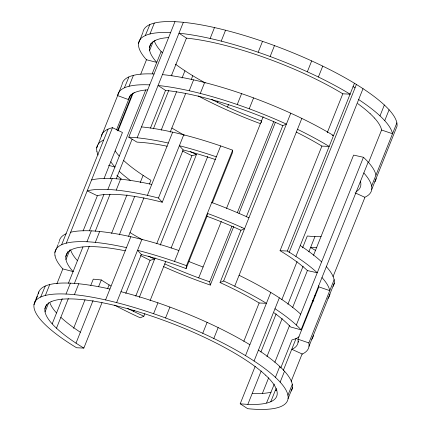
<?xml version="1.0" encoding="UTF-8"?>
<svg xmlns="http://www.w3.org/2000/svg" width="431" height="431" viewBox="0 0 431 431"><rect width="100%" height="100%" fill="white"/><g stroke="black" fill="none" stroke-linecap="round" stroke-linejoin="round"><path stroke-width="0.65" d="M141.352 254.527A128.012 30.752 21.8 0 1 175.142 264.682A124.43 29.89 21.8 0 1 186.09 268.583L186.478 265.679L232.67 150.198A135.975 32.664 21.8 0 0 220.694 145.931A139.935 33.618 21.8 0 0 183.741 134.828L180.6 134.03A143.415 34.453 21.8 0 0 173.332 132.306L172.669 132.155A146.217 35.127 21.8 0 0 141.513 126.903M186.09 268.583L207.004 216.292L207.397 213.388A132.452 31.819 21.8 0 1 241.398 227.245M232.67 150.198L232.277 153.102L212.359 202.904M261.234 122.76L261.391 121.596M34.523 302.74L38.876 291.846M35.439 301.134L33.984 304.765A137.775 33.095 21.8 0 0 34.124 308.143A133.933 32.174 21.8 0 0 41.893 321.219L42.173 321.51A130.038 31.237 21.8 0 0 45.223 324.645L46.645 326.003A127.829 30.709 21.8 0 0 67.985 342.338A126.552 30.402 21.8 0 0 76.556 347.747L83.835 348.086L102.012 302.643M36.166 299.319L37.373 296.291M55.039 255.852A137.775 33.095 21.8 0 1 54.904 252.469L56.353 248.838M56.838 247.631L58.05 244.603M58.535 243.391L59.257 241.575M96.873 151.265A137.775 33.095 21.8 0 1 96.733 147.881L97.702 145.462M98.187 144.25L101.091 136.988M101.339 136.374L121.763 85.3M142.925 32.4L138.566 43.294A137.775 33.095 21.8 0 0 138.701 46.677A133.933 32.174 21.8 0 0 146.475 59.753L156.76 62.387A122.523 29.432 21.8 0 1 149.654 50.432A126.073 30.289 21.8 0 1 149.509 47.34L151.206 43.1M40.703 297.029L45.303 286.028A144.606 34.739 21.8 0 1 49.737 284.546L50.044 284.471A147.046 35.326 21.8 0 1 70.393 283.156A147.461 35.423 21.8 0 1 78.76 283.776M54.888 252.464A141.821 34.071 21.8 0 1 61.633 244.743L108.052 129.149A144.606 34.739 21.8 0 1 112.486 127.668L122.458 132.506L104.033 178.574M134.758 92.563A129.688 31.156 21.8 0 0 128.578 99.626L117.647 95.59A141.821 34.071 21.8 0 1 124.381 87.865L128.966 76.853A144.606 34.739 21.8 0 1 133.4 75.371L133.707 75.296A147.046 35.326 21.8 0 1 154.056 73.981M145.285 35.563L149.88 24.562A144.606 34.739 21.8 0 1 154.314 23.08L154.627 22.999A147.046 35.326 21.8 0 1 174.975 21.685A147.461 35.423 21.8 0 1 183.337 22.31L137.15 137.791A147.461 35.423 21.8 0 0 128.777 137.166L174.964 21.685M40.945 296.921A144.606 34.739 21.8 0 1 45.379 295.44L49.737 284.546M61.859 244.63A144.606 34.739 21.8 0 1 66.293 243.149L112.486 127.662M124.607 87.752A144.606 34.739 21.8 0 1 129.041 86.265L133.4 75.371M145.522 35.455A144.606 34.739 21.8 0 1 149.961 33.974L154.314 23.08M46.623 304.572L44.926 308.806A126.073 30.289 21.8 0 0 45.056 311.893A122.523 29.432 21.8 0 0 52.162 323.853L52.393 324.09A119.171 28.629 21.8 0 0 56.224 327.953L56.488 328.201A116.936 28.09 21.8 0 0 76.001 343.146A115.81 27.821 21.8 0 0 83.835 348.086M73.081 271.557A122.523 29.432 21.8 0 1 65.986 259.607A126.073 30.289 21.8 0 1 65.846 256.51L67.78 251.672M116.483 129.909L130.528 94.788M45.056 311.893L48.687 302.815M65.97 259.602L69.844 249.915M117.636 130.426L132.328 93.694M149.632 50.427L153.264 41.349M56.897 283.76L62.829 268.928A133.933 32.174 21.8 0 1 55.06 255.858M118.013 130.965L133.249 92.859M140.748 74.121L146.492 59.758M83.097 230.914L97.438 195.631A134.467 32.303 21.8 0 1 116.047 194.424A134.941 32.417 21.8 0 1 123.697 194.995A133.755 32.131 21.8 0 1 152.191 199.806L152.741 199.93A131.433 31.576 21.8 0 1 161.69 202.085L162.261 202.225L183.175 149.934L179.377 145.71A139.935 33.618 21.8 0 1 216.335 156.825M52.183 323.859L62.226 298.753M68.4 283.302L82.951 246.925M89.449 230.687L103.936 194.462M110.185 178.843L145.77 89.874M152.267 73.631L161.119 51.494A122.523 29.432 21.8 0 1 154.271 40.643M70.388 283.151L66.029 294.044A147.461 35.423 21.8 0 1 74.401 294.669A146.217 35.127 21.8 0 1 105.557 299.928M66.293 243.149L66.606 243.073A147.046 35.326 21.8 0 1 86.954 241.759L91.302 230.86A147.461 35.423 21.8 0 1 99.674 231.485A146.217 35.127 21.8 0 1 130.83 236.743L131.498 236.894A143.415 34.453 21.8 0 1 138.771 238.618L141.901 239.404A139.935 33.618 21.8 0 1 178.86 250.513M97.185 195.696L87.213 190.852L87.52 190.777A147.046 35.326 21.8 0 1 107.869 189.462L112.216 178.563A147.461 35.423 21.8 0 1 120.588 179.188A146.217 35.127 21.8 0 1 151.75 184.446M56.488 328.201L68.33 298.591M74.321 283.62L89.292 246.187M95.278 231.215L110.002 194.408M116.241 178.811L132.085 139.191M74.401 294.675L78.76 283.776A146.217 35.127 21.8 0 1 109.916 289.034M99.674 231.485L95.316 242.378A147.461 35.423 21.8 0 0 86.943 241.753M107.863 189.457A147.461 35.423 21.8 0 1 116.235 190.087L120.588 179.188M150.451 128.099L165.526 90.408L158.064 85.5A146.217 35.127 21.8 0 1 189.22 90.758L189.888 90.909A143.415 34.453 21.8 0 1 197.161 92.633L200.291 93.419A139.935 33.618 21.8 0 1 237.249 104.528A135.975 32.664 21.8 0 1 249.226 108.801A132.452 31.819 21.8 0 1 283.226 122.657L286.41 124.096L282.79 125.674L246.316 216.868M171.366 75.808L186.44 38.117A133.755 32.131 21.8 0 1 214.94 42.922L215.489 43.052A131.433 31.576 21.8 0 1 224.438 45.201L225.009 45.347A128.012 30.752 21.8 0 1 258.805 55.507A124.43 29.89 21.8 0 1 269.752 59.408A120.874 29.039 21.8 0 1 303.138 73.114L303.71 73.378A117.916 28.327 21.8 0 1 313.87 78.162L314.42 78.431A116.262 27.929 21.8 0 1 342.812 93.807L350.085 94.147M73.593 328.336L85.047 299.696M90.774 285.376L93.268 279.153L101.28 279.956A115.81 27.821 21.8 0 0 109.108 284.896A116.262 27.929 21.8 0 0 110.939 286.001M111.57 233.397L127.005 194.796M153.398 128.81L168.839 90.208M76.007 343.146L93.064 300.499M98.543 286.804L101.28 279.956M119.333 234.825L134.768 196.224M140.204 182.631L143.114 175.369A116.936 28.09 21.8 0 1 123.6 160.429M161.162 130.237L176.602 91.636M182.038 78.043L184.942 70.781A116.936 28.09 21.8 0 1 175.455 64.144M107.653 288.528L109.108 284.896M128.573 236.236L143.965 197.743M149.444 184.048L150.942 180.309A115.81 27.821 21.8 0 1 143.114 175.369M170.159 132.252L185.696 93.414M191.321 79.352L192.77 75.721A115.81 27.821 21.8 0 1 184.942 70.781M130.835 236.743L105.563 299.933L106.225 300.084A143.415 34.453 21.8 0 1 113.498 301.808L116.629 302.594A139.935 33.618 21.8 0 1 153.587 313.703A135.975 32.664 21.8 0 1 165.563 317.976A132.452 31.819 21.8 0 1 199.564 331.832L202.748 333.271A128.46 30.86 21.8 0 1 213.808 338.48L214.482 338.809A127.14 30.542 21.8 0 1 245.508 355.618A126.552 30.402 21.8 0 1 254.069 361.022A127.829 30.709 21.8 0 1 275.409 377.357L276.842 378.72A130.038 31.237 21.8 0 1 279.891 381.855L280.15 382.141L284.508 371.242L284.25 370.956A130.038 31.237 21.8 0 0 281.201 367.821L279.773 366.469A127.829 30.709 21.8 0 0 258.433 350.128M116.241 190.093A146.217 35.127 21.8 0 1 147.391 195.345L172.669 132.155M189.225 90.758L193.584 79.864L194.246 80.015A143.415 34.453 21.8 0 1 201.519 81.739L204.65 82.526L200.291 93.419M210.139 38.467L214.498 27.573L215.166 27.719A143.415 34.453 21.8 0 1 222.434 29.443L225.564 30.229L221.205 41.123L218.075 40.336A143.415 34.453 21.8 0 0 210.807 38.612L210.139 38.467A146.217 35.127 21.8 0 0 178.989 33.209L186.44 38.117M116.629 302.594L141.901 239.404M162.261 202.225L158.457 198.007L183.73 134.817M125.771 293.446L141.341 254.522L137.543 250.298M135.749 296.129L150.085 260.292L154.605 259.144L154.056 258.875A116.262 27.929 21.8 0 1 148.603 256.165M156.69 243.779L191.919 155.704L196.439 154.557L160.213 245.126M144.848 313.73L143.852 316.225A117.916 28.327 21.8 0 1 133.691 311.441L134.176 310.228M139.283 297.455L155.09 257.932M261.472 121.014A120.874 29.039 21.8 0 1 228.085 107.314L227.514 107.05A117.916 28.327 21.8 0 1 217.353 102.266L217.838 101.053M150.074 300.66L165.736 261.509M171.118 248.051L207.72 156.539M227.514 107.05L228.484 104.625M153.587 313.709L157.945 302.815A135.975 32.664 21.8 0 1 169.922 307.082A132.452 31.819 21.8 0 1 203.922 320.939L207.101 322.377A128.46 30.86 21.8 0 1 218.167 327.587L218.835 327.916A127.14 30.542 21.8 0 1 249.867 344.719M137.554 250.309A139.935 33.618 21.8 0 1 174.501 261.412L220.694 145.931M237.249 104.534L241.608 93.64A135.975 32.664 21.8 0 1 253.584 97.907A132.452 31.819 21.8 0 1 287.585 111.764L290.769 113.202A128.46 30.86 21.8 0 1 301.829 118.412L302.503 118.74A127.14 30.542 21.8 0 1 333.529 135.549L332.204 135.485M221.216 41.134A139.935 33.618 21.8 0 1 258.164 52.237L262.522 41.349A135.975 32.664 21.8 0 1 274.499 45.611A132.452 31.819 21.8 0 1 308.504 59.467L311.683 60.911A128.46 30.86 21.8 0 1 322.749 66.121L323.417 66.444A127.14 30.542 21.8 0 1 354.444 83.253L356.415 84.46A126.515 30.391 21.8 0 1 363.01 88.662A127.829 30.709 21.8 0 1 384.344 104.997L385.777 106.355A130.038 31.237 21.8 0 1 388.827 109.49L389.085 109.776A133.933 32.174 21.8 0 1 396.854 122.846A137.775 33.095 21.8 0 1 397.016 126.235L371.743 189.424A141.821 34.071 21.8 0 1 365.009 197.15L333.055 276.589M165.563 317.976L169.922 307.082M249.226 108.801L253.584 97.907M258.169 52.243A135.975 32.664 21.8 0 1 270.14 56.504L274.499 45.611M221.297 221.459L198.723 277.898A124.43 29.89 21.8 0 0 209.665 281.793L210.306 285.069A135.975 32.664 21.8 0 1 198.33 280.802A132.452 31.819 21.8 0 1 164.33 266.945L163.338 266.493M226.534 208.362L263.163 116.779M209.665 281.793L231.867 226.286M237.357 212.564L273.777 121.504M210.306 285.069L233.758 226.437M238.995 213.34L275.42 122.28M220.042 282.553L223.662 280.98A128.46 30.86 21.8 0 1 234.728 286.189L235.396 286.513A127.14 30.542 21.8 0 1 266.423 303.322L259.144 302.982A116.262 27.929 21.8 0 0 230.757 287.606L230.202 287.337A117.916 28.327 21.8 0 0 220.042 282.553L240.961 230.262L244.576 228.683L241.392 227.245M202.748 333.271L207.101 322.377M223.662 280.98L290.769 113.202M350.085 94.147A127.14 30.542 21.8 0 0 319.059 77.343L318.39 77.014A128.46 30.86 21.8 0 0 307.325 71.805L311.683 60.911M213.808 338.48L218.167 327.587M234.728 286.189L301.829 118.412M318.39 77.014L322.749 66.121M243.822 341.293L259.144 302.982M280.058 250.691L287.337 251.031L289.309 252.232A126.515 30.391 21.8 0 1 295.903 256.434A127.829 30.709 21.8 0 1 317.238 272.769L307.411 270.571A116.936 28.09 21.8 0 0 287.897 255.631A115.81 27.821 21.8 0 0 280.058 250.691L321.892 146.104L329.171 146.443A127.14 30.542 21.8 0 0 298.144 129.634L297.476 129.305M327.237 132.737L342.807 93.807M245.503 355.618L270.776 292.428A127.14 30.542 21.8 0 0 239.749 275.619L239.081 275.296M287.337 251.031L354.444 83.253M289.099 252.604L356.415 84.46M254.069 361.022L279.342 297.832A126.552 30.402 21.8 0 0 270.776 292.428M295.903 256.434L363.01 88.662M284.525 371.247A133.933 32.174 21.8 0 1 292.277 384.317A137.775 33.095 21.8 0 1 292.433 387.701L288.075 398.6A141.821 34.071 21.8 0 1 281.341 406.325L281.12 406.438A144.606 34.739 21.8 0 1 276.686 407.92L276.373 408.001A147.046 35.326 21.8 0 1 256.025 409.315A147.461 35.423 21.8 0 1 247.663 408.69L240.202 403.782L255.168 366.361M260.906 352.014L276.12 313.967M281.858 299.62L297.078 261.574M302.567 247.857L307.303 236.005A134.941 32.417 21.8 0 0 314.953 236.576A134.467 32.303 21.8 0 0 321.111 236.694M240.202 403.782A134.941 32.417 21.8 0 0 247.852 404.353L261.191 370.999M266.929 356.647L282.154 318.595M287.892 304.243L303.112 266.186M308.849 251.839L314.953 236.576M292.579 307.648L307.411 270.571M313.509 255.319L353.598 155.09L363.441 157.293L364.863 158.651A130.038 31.237 21.8 0 1 367.912 161.787L368.171 162.072A133.933 32.174 21.8 0 1 375.94 175.142M262.387 393.433L268.626 377.836M274.865 362.239L289.584 325.427M275.42 377.362L279.773 366.469M368.171 162.072L301.064 329.844L300.806 329.559A130.038 31.237 21.8 0 0 297.756 326.423L296.334 325.066L363.441 157.293M392.496 133.739A133.933 32.174 21.8 0 0 384.748 120.675L384.468 120.384A130.038 31.237 21.8 0 0 381.424 117.248L379.997 115.891L384.355 104.997M247.847 404.348A134.467 32.303 21.8 0 0 266.46 403.147L274.305 384.091M280.78 367.907L291.986 339.892A132.737 31.889 21.8 0 0 296.059 338.529L296.253 338.443M266.714 403.082A132.737 31.889 21.8 0 0 270.787 401.719L276.131 388.353M283.296 370.434L296.059 338.529M384.732 120.669L389.085 109.776M302.276 354.04L291.9 349.336A129.688 31.156 21.8 0 0 298.063 342.268A126.073 30.289 21.8 0 0 297.923 339.175L318.843 286.879L329.769 290.629A133.933 32.174 21.8 0 0 322 277.559M368.489 162.746L381.586 130A122.523 29.432 21.8 0 0 374.48 118.04M298.053 342.262L298.532 341.05M291.162 381.333L302.034 354.147M292.299 384.323L287.94 395.216A137.775 33.095 21.8 0 1 288.075 398.6M302.26 354.029A141.821 34.071 21.8 0 0 309.005 346.308A137.775 33.095 21.8 0 0 308.855 342.925L334.127 279.735A137.775 33.095 21.8 0 1 334.267 283.119A141.821 34.071 21.8 0 1 333.098 286.383M396.876 122.857L371.603 186.041A137.775 33.095 21.8 0 1 371.743 189.424M308.995 346.303L334.267 283.119M149.88 24.562L149.643 24.669A141.821 34.071 21.8 0 0 143.038 31.705M155.661 40.266L155.86 40.175A132.737 31.889 21.8 0 1 159.933 38.812L160.187 38.752A134.467 32.303 21.8 0 1 168.446 37.583M134.747 92.557L134.941 92.471A132.737 31.889 21.8 0 1 139.014 91.108L139.267 91.043A134.467 32.303 21.8 0 1 147.531 89.874M108.052 129.149L107.809 129.257A141.821 34.071 21.8 0 0 101.204 136.288M103.693 140.043L103.451 140.15A141.821 34.071 21.8 0 0 96.722 147.876M66.218 233.737L65.975 233.844A141.821 34.071 21.8 0 0 59.37 240.875M45.303 286.028L45.061 286.136A141.821 34.071 21.8 0 0 38.332 293.867M51.079 301.732L51.278 301.646A132.737 31.889 21.8 0 1 55.351 300.283L55.604 300.218A134.467 32.303 21.8 0 1 74.218 299.012A134.941 32.417 21.8 0 1 81.863 299.583A133.755 32.131 21.8 0 1 110.358 304.394L110.912 304.518A131.433 31.576 21.8 0 1 119.856 306.667L120.427 306.813A128.012 30.752 21.8 0 1 154.228 316.974A124.43 29.89 21.8 0 1 165.17 320.88A120.874 29.039 21.8 0 1 198.556 334.58L199.127 334.849A117.916 28.327 21.8 0 1 209.288 339.628L209.843 339.897A116.262 27.929 21.8 0 1 238.235 355.279A115.81 27.821 21.8 0 1 246.058 360.219A116.936 28.09 21.8 0 1 265.571 375.159M270.787 401.719L270.98 401.633A129.688 31.156 21.8 0 0 277.149 394.564A126.073 30.289 21.8 0 0 277.009 391.467A122.523 29.432 21.8 0 0 269.898 379.512L269.666 379.269A119.171 28.629 21.8 0 0 265.841 375.406L265.577 375.159M143.852 316.225L140.231 317.798A128.46 30.86 21.8 0 1 129.171 312.588L128.497 312.26A127.14 30.542 21.8 0 1 114.501 305.121M149.961 33.974L150.268 33.898A147.046 35.326 21.8 0 1 170.617 32.584M129.041 86.265L129.348 86.189A147.046 35.326 21.8 0 1 149.697 84.875M91.566 179.959L91.878 179.883A147.046 35.326 21.8 0 1 112.227 178.569M70.652 232.25L70.959 232.174A147.046 35.326 21.8 0 1 91.307 230.86M45.379 295.44L45.686 295.364A147.046 35.326 21.8 0 1 66.035 294.05M271.067 392.188L270.813 392.248A134.467 32.303 21.8 0 1 252.205 393.455M147.397 195.345L148.059 195.496A143.415 34.453 21.8 0 1 155.327 197.22L158.457 198.007M108.51 165.332L114.932 166.975M301.064 329.844L290.58 326.978A119.171 28.629 21.8 0 0 286.755 323.115L286.491 322.867A116.936 28.09 21.8 0 0 274.046 312.787M62.829 268.928L73.098 271.562M381.586 130L392.517 133.75M297.923 339.175L308.855 342.925M307.325 71.805L304.141 70.366A132.452 31.819 21.8 0 0 270.145 56.509M282.79 125.674L282.219 125.41A120.874 29.039 21.8 0 0 248.838 111.71A124.43 29.89 21.8 0 0 237.89 107.804A128.012 30.752 21.8 0 0 204.1 97.648L203.524 97.498A131.433 31.576 21.8 0 0 194.575 95.343L194.025 95.219A133.755 32.131 21.8 0 0 165.531 90.413M248.935 217.79L245.751 216.351A132.452 31.819 21.8 0 0 211.75 202.495M240.961 230.262L240.385 229.998A120.874 29.039 21.8 0 0 207.004 216.297M164.766 263.928L165.342 264.192A120.874 29.039 21.8 0 0 198.723 277.893M355.058 192.824L364.782 197.263M312.647 300.488L313.822 301.059M217.353 102.266L216.804 101.996A116.262 27.929 21.8 0 1 211.352 99.286M196.439 154.557L195.884 154.287A116.262 27.929 21.8 0 1 190.437 151.577M191.919 155.704L191.245 155.381A127.14 30.542 21.8 0 1 182.399 150.942M150.085 260.292L149.417 259.968A127.14 30.542 21.8 0 1 140.565 255.529M133.691 311.441L133.136 311.171A116.262 27.929 21.8 0 1 127.689 308.461M128.777 137.166L136.961 142.128A134.941 32.417 21.8 0 1 144.611 142.704A133.755 32.131 21.8 0 1 167.174 146.238M315.508 250.449L310.6 247.469A134.467 32.303 21.8 0 0 316.753 247.588M370.159 113.692L370.423 113.94A119.171 28.629 21.8 0 1 374.248 117.803L374.458 118.035M161.119 51.494L161.334 51.731A119.171 28.629 21.8 0 0 162.218 52.679M44.916 308.801A129.688 31.156 21.8 0 1 51.095 301.738M280.172 382.146A133.933 32.174 21.8 0 1 287.919 395.211M33.974 304.76A141.821 34.071 21.8 0 1 40.719 297.04M80.355 332.247A116.936 28.09 21.8 0 1 60.852 317.313M56.52 312.96A122.523 29.432 21.8 0 1 49.937 302.874M120.992 291.706A139.935 33.618 21.8 0 1 157.94 302.81M95.326 242.384A146.217 35.127 21.8 0 1 126.477 247.636M274.994 308.731A127.829 30.709 21.8 0 1 296.323 325.066M279.347 297.837A127.829 30.709 21.8 0 1 300.682 314.172M292.45 387.706A141.821 34.071 21.8 0 1 291.264 390.971M276.804 389.974A129.688 31.156 21.8 0 1 275.323 390.728M174.501 261.418A135.975 32.664 21.8 0 1 186.478 265.679M65.83 256.504A129.688 31.156 21.8 0 1 72.009 249.447L72.192 249.35A132.737 31.889 21.8 0 1 76.265 247.987L76.519 247.927A134.467 32.303 21.8 0 1 95.132 246.721A134.941 32.417 21.8 0 1 102.777 247.286A133.755 32.131 21.8 0 1 125.346 250.826M300.267 245.541A127.829 30.709 21.8 0 1 321.596 261.876M326.359 266.66A133.933 32.174 21.8 0 1 334.106 279.73M363.834 172.971A133.933 32.174 21.8 0 1 371.581 186.036M77.435 260.663A122.523 29.432 21.8 0 1 70.609 249.818M130.216 180.33A116.936 28.09 21.8 0 1 119.242 171.322M119.268 156.076A122.523 29.432 21.8 0 1 115.196 150.893M114.91 166.969A122.523 29.432 21.8 0 1 110.837 161.787M313.364 335.415A141.821 34.071 21.8 0 1 311.78 339.267M299.006 336.837A129.688 31.156 21.8 0 1 296.242 338.437M98.139 155.031A133.933 32.174 21.8 0 1 96.894 151.27M183.18 149.94A128.012 30.752 21.8 0 1 215.759 159.68M121.397 178.967A127.829 30.709 21.8 0 1 116.871 175.514M137.155 137.796A146.217 35.127 21.8 0 1 168.305 143.049M142.521 239.787A116.262 27.929 21.8 0 1 130.022 232.605M203.082 266.999A120.874 29.039 21.8 0 1 188.562 261.385M329.92 294.017A141.821 34.071 21.8 0 1 327.883 298.43M318.557 285.769A122.523 29.432 21.8 0 1 318.821 286.874M315.562 295.434A129.688 31.156 21.8 0 1 314.28 296.28M353.032 86.577A115.81 27.821 21.8 0 1 354.993 87.854M121.995 84.691A141.821 34.071 21.8 0 1 128.74 76.971M260.55 123.719A132.452 31.819 21.8 0 1 227.078 110.061L223.899 108.623A128.46 30.86 21.8 0 1 212.833 103.413L212.165 103.084A127.14 30.542 21.8 0 1 198.163 95.946M204.655 82.531A139.935 33.618 21.8 0 1 241.608 93.635M184.349 135.199A116.262 27.929 21.8 0 1 171.85 128.018M149.492 47.335A129.688 31.156 21.8 0 1 155.677 40.272M138.55 43.294A141.821 34.071 21.8 0 1 145.301 35.568M225.575 30.24A139.935 33.618 21.8 0 1 262.522 41.344M183.347 22.315A146.217 35.127 21.8 0 1 214.498 27.568M357.714 103.612A116.936 28.09 21.8 0 1 370.148 113.687M358.657 99.556A127.829 30.709 21.8 0 1 379.986 115.891M360.672 182.291A126.073 30.289 21.8 0 1 360.795 185.384A129.688 31.156 21.8 0 1 356.114 191.693M360.391 181.182A122.523 29.432 21.8 0 1 360.655 182.286M162.433 74.606A146.217 35.127 21.8 0 1 193.578 79.859M376.112 178.536A141.821 34.071 21.8 0 1 374.932 181.796M205.269 82.903A116.262 27.929 21.8 0 1 192.765 75.721M172.05 75.743A116.936 28.09 21.8 0 1 171.096 75.037M296.248 132.075A116.262 27.929 21.8 0 1 321.898 146.104"/></g></svg>
